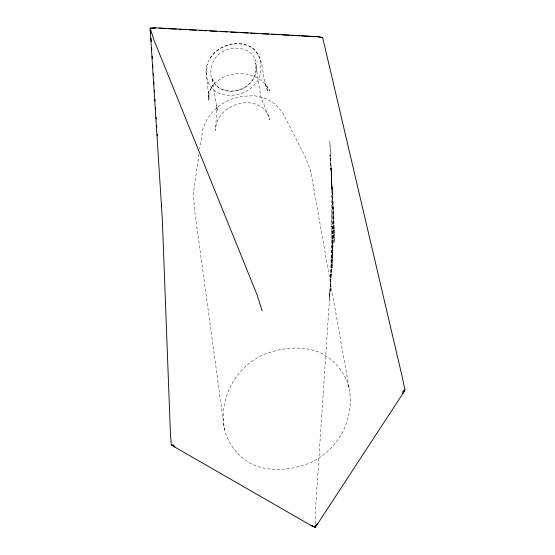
<?xml version="1.0" encoding="UTF-8"?>
<svg xmlns="http://www.w3.org/2000/svg" width="555" height="555" viewBox="0 0 555 555"><rect width="100%" height="100%" fill="white"/><g stroke="black" fill="none" stroke-linecap="round" stroke-linejoin="round"><path stroke-width="0.42" stroke-dasharray="2.77 2.08" d="M315.226 523.865L315.164 514.561L334.034 230.526L333.943 217.838L330.003 154.831L332.355 194.867L332.383 267.878L331.085 167.943L334.693 242.459L329.823 141.012L333.354 216.152L330.551 287.969L332.355 194.867L331.703 181.936M333.354 216.152L329.691 297.411L333.826 226.162L329.316 301.538M198.954 154.137L193.39 193.098L194.451 209.235L224.504 429.806C228.771 445.866 240.107 458.999 255.328 465.638C272.408 471.923 290.931 469.801 307.775 463.82C337.919 451.513 355.089 419.719 349.088 387.702L310.509 170.024L304.723 155.879L282.516 112.492L275.335 104.16L265.72 98.415L254.322 95.682L241.793 96.355L229.95 99.616L220.592 104.652L213.189 111.166L207.216 118.881L203.033 128.247L199.675 149.052M210.109 58.233C218.753 44.088 240.017 38.427 253.545 48.833C265.54 59.78 260.968 78.283 268.183 91.797L265.144 83.958L269.876 90.944C258.47 68.272 222.409 67.606 210.178 89.764L212.399 85.102L209.533 91.818L208.194 100.198L208.59 91.679L209.124 99.546L206.078 71.956L207.806 64.026M206.078 71.956C206.203 40.161 261.676 30.657 260.864 68.043C261.197 99.727 204.892 107.649 206.522 71.241M332.244 214.882L333.943 217.838M349.088 387.702C344.822 371.642 333.486 358.509 318.265 351.87C301.185 345.592 282.655 347.707 265.817 353.688C235.674 365.995 218.503 397.789 224.504 429.806M331.647 181.436L333.042 203.366M216.929 105.339L215.541 130.522C215.361 102.564 261.731 90.153 269.91 119.811L260.829 96.695L255.557 63.006L255.959 69.063L256.028 68.612C256.042 88.842 225.642 100.06 214.036 82.646L214.223 83.007L212.052 77.707L217.324 111.388L216.929 105.339M212.031 64.935C202.818 95.592 247.641 100.101 255.349 74.349C264.569 43.692 219.745 39.19 212.031 64.935"/><path stroke-width="0.83" d="M150.308 31.788L150.53 28.249L150.093 27.986L162.296 218.837L170.447 434.204L171.342 444.839L174.853 446.844L171.342 444.839M404.907 389.638L402.743 393.599L404.907 389.638L401.959 375.735L322.663 37.601L318.279 36.873M315.247 527.25L311.702 525.668L315.247 527.25L317.439 523.892L315.032 526.931L311.688 525.828L174.964 447.177L172.126 444.95L174.076 445.207M402.576 391.865L404.241 390.29L402.514 394.119L317.328 524.343L315.032 526.931L314.498 526.14M322.663 37.601L318.077 36.685L154.11 27.75M150.53 28.249L154.144 27.854L151.113 28.645L150.53 28.249L154.304 28.222M186.667 29.713L178.96 29.297M189.262 29.852L196.186 30.227M199.654 30.414L206.578 30.789M210.04 30.969L216.963 31.344M220.425 31.531L227.356 31.906M230.818 32.093L237.741 32.467M240.336 32.606L248.127 33.023M250.728 33.161L258.519 33.584M261.981 33.772L268.904 34.139M271.499 34.285L279.29 34.701M281.885 34.84L289.654 35.263M165.328 28.562L159.347 28.236M168.734 28.749L176.4 29.158M291.354 35.353L299.88 35.818M301.58 35.908L310.113 36.373M154.214 27.951L155.927 28.048M311.827 36.47L317.821 36.81M150.093 27.986L153.853 39.821L257.284 295.364L262.175 310.925M161.47 205.01L161.769 206.592M150.599 31.795L150.71 33.432M151.029 38.344L151.244 41.618M151.633 47.598L151.799 50.165M152.188 56.145L152.354 58.705M152.743 64.678L152.903 67.217M153.291 73.149L153.457 75.695M153.839 81.627L154.006 84.173M154.387 90.104L154.554 92.65M154.991 99.428L155.102 101.128M155.539 107.906L155.65 109.606M156.142 117.23L156.253 118.93M156.69 125.707L156.801 127.407M157.245 134.185L157.349 135.885M317.328 524.343L314.706 526.466L317.328 524.343"/></g></svg>
